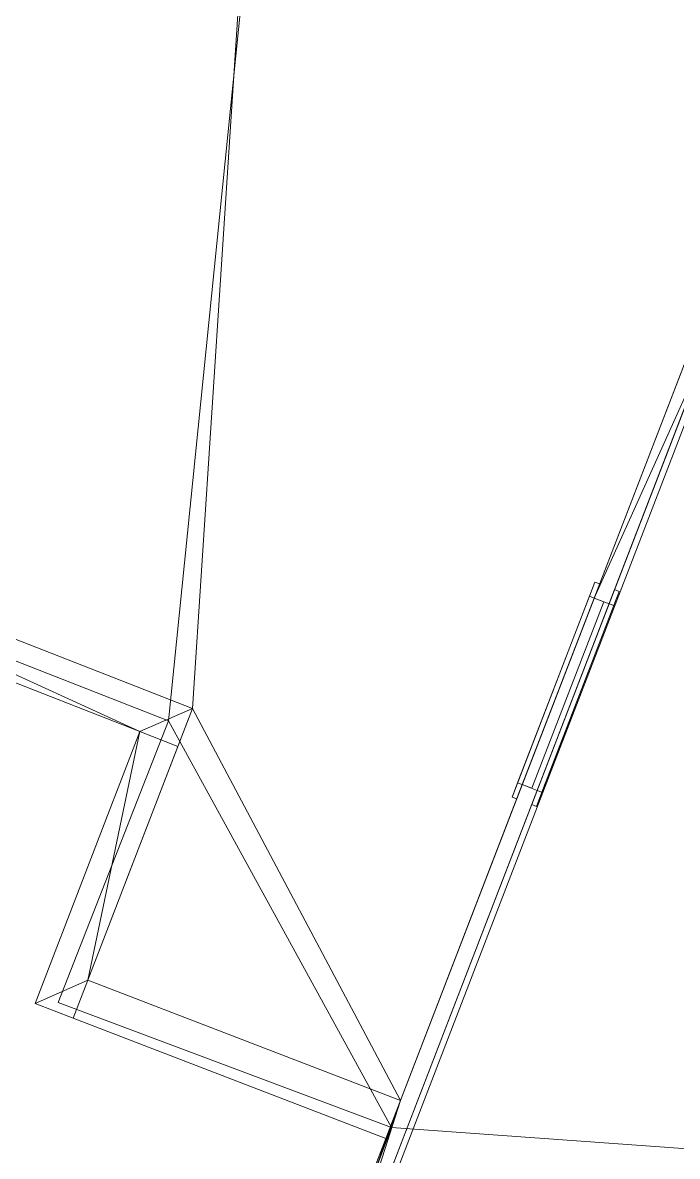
# Model space of a CAD drawing. Header units: metres. Extents: x 27.2 to 60.1, y 41.5 to 64.7.
# Drawn here: x 30.2 to 33.47, y 54.62 to 60.29 of the extents above; entities that cross this region are included whole.
import ezdxf

# ---------------------------------------------------------------- set-up
doc = ezdxf.new("R2010")
doc.units = ezdxf.units.M
for name, color, linetype, lineweight in [('A-CLNG', 13, 'Continuous', 13), ('A-DOOR', 31, 'Continuous', 13), ('A-DOOR-FRAM', 31, 'Continuous', 9), ('A-FLOR', 192, 'Continuous', 13), ('A-ROOF', 132, 'Continuous', 13), ('A-WALL', 113, 'Continuous', 13), ('I-WALL', 2, 'Continuous', 13)]:
    doc.layers.add(name, color=color, linetype=linetype, lineweight=lineweight)

# ---------------------------------------------------------------- blocks, each defined once
blk = doc.blocks.new('Single-Flush - 2200_1000-376732-3D View 1')
at = {"layer": 'A-DOOR-FRAM'}
for p, q in [((-0.5762, 0.0397, 2.2762), (-0.5762, 0.0397)), ((-0.5762, 0.0397, 2.2762), (0.5762, 0.0397, 2.2762)), ((0.5762, 0.0397), (0.5762, 0.0397, 2.2762)), ((-0.5762, -0.0397, 2.2762), (0.5762, -0.0397, 2.2762)), ((-0.5762, -0.0397), (-0.5762, -0.0397, 2.2762)), ((0.5762, -0.0397, 2.2762), (0.5762, -0.0397))]:
    blk.add_line(p, q, dxfattribs=at)
at = {"layer": 'A-DOOR', "lineweight": 9, "transparency": 33554682}
mesh = blk.add_polyface(dxfattribs=at)
corners = [(0.5, 0.0397, 2.2), (0.5, 0.0397), (-0.5, 0.0397), (-0.5, 0.0397, 2.2)]
mesh.append_faces([[corners[k] for k in face] for face in [(2, 3, 0, 1)]])
mesh = blk.add_polyface(dxfattribs=at)
corners = [(-0.5, -0.0111, 2.2), (0.5, -0.0111, 2.2), (0.5, 0.0397, 2.2), (-0.5, 0.0397, 2.2)]
mesh.append_faces([[corners[k] for k in face] for face in [(0, 1, 2, 3)]])
mesh = blk.add_polyface(dxfattribs=at)
corners = [(-0.5, -0.0111), (-0.5, -0.0111, 2.2), (-0.5, 0.0397, 2.2), (-0.5, 0.0397)]
mesh.append_faces([[corners[k] for k in face] for face in [(0, 1, 2, 3)]])
mesh = blk.add_polyface(dxfattribs=at)
corners = [(0.5, -0.0111), (-0.5, -0.0111), (-0.5, 0.0397), (0.5, 0.0397)]
mesh.append_faces([[corners[k] for k in face] for face in [(0, 1, 2, 3)]])
mesh = blk.add_polyface(dxfattribs=at)
corners = [(0.5, -0.0111, 2.2), (0.5, -0.0111), (0.5, 0.0397), (0.5, 0.0397, 2.2)]
mesh.append_faces([[corners[k] for k in face] for face in [(0, 1, 2, 3)]])
mesh = blk.add_polyface(dxfattribs=at)
corners = [(0.5, -0.0111, 2.2), (-0.5, -0.0111, 2.2), (-0.5, -0.0111), (0.5, -0.0111)]
mesh.append_faces([[corners[k] for k in face] for face in [(3, 0, 1, 2)]])
at = {"layer": 'A-DOOR-FRAM', "transparency": 33554682}
mesh = blk.add_polyface(dxfattribs=at)
corners = [(-0.5762, 0.0651, 2.2762), (0.5762, 0.0651, 2.2762), (0.5762, 0.0651), (0.5, 0.0651), (0.5, 0.0651, 2.2), (-0.5, 0.0651, 2.2), (-0.5, 0.0651), (-0.5762, 0.0651)]
mesh.append_faces([[corners[k] for k in face] for face in [(4, 1, 2, 3)]], dxfattribs={"vtx0": -1})
mesh.append_faces([[corners[k] for k in face] for face in [(7, 0, 5, 6)]], dxfattribs={"vtx1": -1})
mesh.append_faces([[corners[k] for k in face] for face in [(4, 5, 0, 1)]], dxfattribs={"vtx1": -1, "vtx3": -1})
mesh = blk.add_polyface(dxfattribs=at)
corners = [(0.5762, 0.0651, 2.2762), (-0.5762, 0.0651, 2.2762), (-0.5762, 0.0397, 2.2762), (0.5762, 0.0397, 2.2762)]
mesh.append_faces([[corners[k] for k in face] for face in [(0, 1, 2, 3)]])
mesh = blk.add_polyface(dxfattribs=at)
corners = [(-0.5762, 0.0651), (-0.5, 0.0651), (-0.5, 0.0397), (-0.5762, 0.0397)]
mesh.append_faces([[corners[k] for k in face] for face in [(3, 0, 1, 2)]])
mesh = blk.add_polyface(dxfattribs=at)
corners = [(-0.5762, 0.0651, 2.2762), (-0.5762, 0.0651), (-0.5762, 0.0397), (-0.5762, 0.0397, 2.2762)]
mesh.append_faces([[corners[k] for k in face] for face in [(0, 1, 2, 3)]])
mesh = blk.add_polyface(dxfattribs=at)
corners = [(-0.5, 0.0651, 2.2), (0.5, 0.0651, 2.2), (0.5, 0.0397, 2.2), (-0.5, 0.0397, 2.2)]
mesh.append_faces([[corners[k] for k in face] for face in [(0, 1, 2, 3)]])
mesh = blk.add_polyface(dxfattribs=at)
corners = [(-0.5, 0.0651), (-0.5, 0.0651, 2.2), (-0.5, 0.0397, 2.2), (-0.5, 0.0397)]
mesh.append_faces([[corners[k] for k in face] for face in [(0, 1, 2, 3)]])
mesh = blk.add_polyface(dxfattribs=at)
corners = [(0.5, 0.0651), (0.5762, 0.0651), (0.5762, 0.0397), (0.5, 0.0397)]
mesh.append_faces([[corners[k] for k in face] for face in [(3, 0, 1, 2)]])
mesh = blk.add_polyface(dxfattribs=at)
corners = [(0.5, 0.0651, 2.2), (0.5, 0.0651), (0.5, 0.0397), (0.5, 0.0397, 2.2)]
mesh.append_faces([[corners[k] for k in face] for face in [(0, 1, 2, 3)]])
mesh = blk.add_polyface(dxfattribs=at)
corners = [(0.5762, 0.0651), (0.5762, 0.0651, 2.2762), (0.5762, 0.0397, 2.2762), (0.5762, 0.0397)]
mesh.append_faces([[corners[k] for k in face] for face in [(0, 1, 2, 3)]])
mesh = blk.add_polyface(dxfattribs=at)
corners = [(-0.5762, 0.0397, 2.2762), (-0.5762, 0.0397), (-0.5, 0.0397), (-0.5, 0.0397, 2.2), (0.5, 0.0397, 2.2), (0.5, 0.0397), (0.5762, 0.0397), (0.5762, 0.0397, 2.2762)]
mesh.append_faces([[corners[k] for k in face] for face in [(3, 0, 1, 2)]], dxfattribs={"vtx0": -1})
mesh.append_faces([[corners[k] for k in face] for face in [(6, 7, 4, 5)]], dxfattribs={"vtx1": -1})
mesh.append_faces([[corners[k] for k in face] for face in [(3, 4, 7, 0)]], dxfattribs={"vtx1": -1, "vtx3": -1})
mesh = blk.add_polyface(dxfattribs=at)
corners = [(0.5762, -0.0397, 2.2762), (0.5762, -0.0397), (0.5, -0.0397), (0.5, -0.0397, 2.2), (-0.5, -0.0397, 2.2), (-0.5, -0.0397), (-0.5762, -0.0397), (-0.5762, -0.0397, 2.2762)]
mesh.append_faces([[corners[k] for k in face] for face in [(3, 0, 1, 2)]], dxfattribs={"vtx0": -1})
mesh.append_faces([[corners[k] for k in face] for face in [(6, 7, 4, 5)]], dxfattribs={"vtx1": -1})
mesh.append_faces([[corners[k] for k in face] for face in [(3, 4, 7, 0)]], dxfattribs={"vtx1": -1, "vtx3": -1})
mesh = blk.add_polyface(dxfattribs=at)
corners = [(-0.5762, -0.0651, 2.2762), (0.5762, -0.0651, 2.2762), (0.5762, -0.0397, 2.2762), (-0.5762, -0.0397, 2.2762)]
mesh.append_faces([[corners[k] for k in face] for face in [(0, 1, 2, 3)]])
mesh = blk.add_polyface(dxfattribs=at)
corners = [(-0.5762, -0.0651), (-0.5762, -0.0651, 2.2762), (-0.5762, -0.0397, 2.2762), (-0.5762, -0.0397)]
mesh.append_faces([[corners[k] for k in face] for face in [(0, 1, 2, 3)]])
mesh = blk.add_polyface(dxfattribs=at)
corners = [(-0.5, -0.0651), (-0.5762, -0.0651), (-0.5762, -0.0397), (-0.5, -0.0397)]
mesh.append_faces([[corners[k] for k in face] for face in [(3, 0, 1, 2)]])
mesh = blk.add_polyface(dxfattribs=at)
corners = [(-0.5, -0.0651, 2.2), (-0.5, -0.0651), (-0.5, -0.0397), (-0.5, -0.0397, 2.2)]
mesh.append_faces([[corners[k] for k in face] for face in [(0, 1, 2, 3)]])
mesh = blk.add_polyface(dxfattribs=at)
corners = [(0.5, -0.0651, 2.2), (-0.5, -0.0651, 2.2), (-0.5, -0.0397, 2.2), (0.5, -0.0397, 2.2)]
mesh.append_faces([[corners[k] for k in face] for face in [(0, 1, 2, 3)]])
mesh = blk.add_polyface(dxfattribs=at)
corners = [(0.5, -0.0651), (0.5, -0.0651, 2.2), (0.5, -0.0397, 2.2), (0.5, -0.0397)]
mesh.append_faces([[corners[k] for k in face] for face in [(0, 1, 2, 3)]])
mesh = blk.add_polyface(dxfattribs=at)
corners = [(0.5762, -0.0651), (0.5, -0.0651), (0.5, -0.0397), (0.5762, -0.0397)]
mesh.append_faces([[corners[k] for k in face] for face in [(3, 0, 1, 2)]])
mesh = blk.add_polyface(dxfattribs=at)
corners = [(0.5762, -0.0651, 2.2762), (0.5762, -0.0651), (0.5762, -0.0397), (0.5762, -0.0397, 2.2762)]
mesh.append_faces([[corners[k] for k in face] for face in [(0, 1, 2, 3)]])
mesh = blk.add_polyface(dxfattribs=at)
corners = [(0.5762, -0.0651, 2.2762), (-0.5762, -0.0651, 2.2762), (-0.5762, -0.0651), (-0.5, -0.0651), (-0.5, -0.0651, 2.2), (0.5, -0.0651, 2.2), (0.5, -0.0651), (0.5762, -0.0651)]
mesh.append_faces([[corners[k] for k in face] for face in [(4, 1, 2, 3)]], dxfattribs={"vtx0": -1})
mesh.append_faces([[corners[k] for k in face] for face in [(7, 0, 5, 6)]], dxfattribs={"vtx1": -1})
mesh.append_faces([[corners[k] for k in face] for face in [(4, 5, 0, 1)]], dxfattribs={"vtx1": -1, "vtx3": -1})

msp = doc.modelspace()

# ---------------------------------------------------------------- block references
at = {"layer": 'A-DOOR', "lineweight": 18, "transparency": 33554682, "rotation": 68.94009387052253}
msp.add_blockref('Single-Flush - 2200_1000-376732-3D View 1', (32.9127, 56.9329, -1), dxfattribs=at)

# ---------------------------------------------------------------- meshes
at = {"layer": 'A-CLNG', "lineweight": 18, "transparency": 33554682}
mesh = msp.add_polyface(dxfattribs=at)
corners = [(27.4911, 58.2548, 3.4572), (31.0464, 56.8619, 3.4572), (30.5233, 55.5018, 3.4572), (32.0875, 54.9002, 3.4572), (34.8994, 62.2027, 3.4572), (31.4821, 63.5267, 3.4572), (31.5617, 63.735, 3.4572), (29.8506, 64.3889, 3.4572)]
mesh.append_faces([[corners[k] for k in face] for face in [(5, 7, 0, 1)]], dxfattribs={"vtx0": -1, "vtx3": -1})
mesh.append_faces([[corners[k] for k in face] for face in [(6, 7, 5), (2, 3, 1)]], dxfattribs={"vtx1": -1})
mesh.append_faces([[corners[k] for k in face] for face in [(4, 5, 1, 3)]], dxfattribs={"vtx1": -1, "vtx2": -1})
mesh = msp.add_polyface(dxfattribs=at)
corners = [(27.4911, 58.2548, 3.4), (29.8506, 64.3889, 3.4), (31.5617, 63.735, 3.4), (31.4821, 63.5267, 3.4), (34.8994, 62.2027, 3.4), (32.0875, 54.9002, 3.4), (30.5233, 55.5018, 3.4), (31.0464, 56.8619, 3.4)]
mesh.append_faces([[corners[k] for k in face] for face in [(7, 3, 4, 5)]], dxfattribs={"vtx0": -1, "vtx3": -1})
mesh.append_faces([[corners[k] for k in face] for face in [(0, 1, 3, 7)]], dxfattribs={"vtx1": -1, "vtx2": -1})
mesh.append_faces([[corners[k] for k in face] for face in [(5, 6, 7), (1, 2, 3)]], dxfattribs={"vtx2": -1})
mesh = msp.add_polyface(dxfattribs=at)
corners = [(34.8994, 62.2027, 3.4572), (32.0875, 54.9002, 3.4572), (32.0875, 54.9002, 3.4), (34.8994, 62.2027, 3.4)]
mesh.append_faces([[corners[k] for k in face] for face in [(0, 1, 2, 3)]])
mesh = msp.add_polyface(dxfattribs=at)
corners = [(43.6382, 51.7785, 1.7072), (43.1462, 50.4995, 1.7072), (36.8382, 52.9259, 1.7072), (38.3541, 56.8927, 1.7072), (33.6389, 58.7083, 1.7072), (31.6663, 53.5856, 1.7072), (40.9291, 50.0226, 1.7072), (40.0144, 47.6446, 1.7072), (44.8678, 45.7898, 1.7072), (46.7056, 50.5986, 1.7072)]
mesh.append_faces([[corners[k] for k in face] for face in [(6, 1, 2, 5)]], dxfattribs={"vtx0": -1, "vtx2": -1})
mesh.append_faces([[corners[k] for k in face] for face in [(7, 8, 1, 6)]], dxfattribs={"vtx1": -1, "vtx2": -1})
mesh.append_faces([[corners[k] for k in face] for face in [(9, 0, 1, 8)]], dxfattribs={"vtx2": -1})
mesh.append_faces([[corners[k] for k in face] for face in [(2, 3, 4, 5)]], dxfattribs={"vtx3": -1})
mesh = msp.add_polyface(dxfattribs=at)
corners = [(43.6382, 51.7785, 1.65), (46.7056, 50.5986, 1.65), (44.8678, 45.7898, 1.65), (40.0144, 47.6446, 1.65), (40.9291, 50.0226, 1.65), (31.6663, 53.5856, 1.65), (33.6389, 58.7083, 1.65), (38.3541, 56.8927, 1.65), (36.8382, 52.9259, 1.65), (43.1462, 50.4995, 1.65)]
mesh.append_faces([[corners[k] for k in face] for face in [(9, 2, 3, 4)]], dxfattribs={"vtx0": -1, "vtx3": -1})
mesh.append_faces([[corners[k] for k in face] for face in [(1, 2, 9, 0)]], dxfattribs={"vtx1": -1})
mesh.append_faces([[corners[k] for k in face] for face in [(8, 9, 4, 5)]], dxfattribs={"vtx1": -1, "vtx3": -1})
mesh.append_faces([[corners[k] for k in face] for face in [(6, 7, 8, 5)]], dxfattribs={"vtx2": -1})
mesh = msp.add_polyface(dxfattribs=at)
corners = [(31.6663, 53.5856, 1.7072), (33.6389, 58.7083, 1.7072), (33.6389, 58.7083, 1.65), (31.6663, 53.5856, 1.65)]
mesh.append_faces([[corners[k] for k in face] for face in [(0, 1, 2, 3)]])
mesh = msp.add_polyface(dxfattribs=at)
corners = [(31.0464, 56.8619, 3.4572), (27.4911, 58.2548, 3.4572), (27.4911, 58.2548, 3.4), (31.0464, 56.8619, 3.4)]
mesh.append_faces([[corners[k] for k in face] for face in [(0, 1, 2, 3)]])
mesh = msp.add_polyface(dxfattribs=at)
corners = [(30.5233, 55.5018, 3.4572), (31.0464, 56.8619, 3.4572), (31.0464, 56.8619, 3.4), (30.5233, 55.5018, 3.4)]
mesh.append_faces([[corners[k] for k in face] for face in [(0, 1, 2, 3)]])
mesh = msp.add_polyface(dxfattribs=at)
corners = [(32.0875, 54.9002, 3.4572), (30.5233, 55.5018, 3.4572), (30.5233, 55.5018, 3.4), (32.0875, 54.9002, 3.4)]
mesh.append_faces([[corners[k] for k in face] for face in [(0, 1, 2, 3)]])
at = {"layer": 'A-FLOR', "lineweight": 18, "transparency": 33554682}
mesh = msp.add_polyface(dxfattribs=at)
corners = [(59.9689, 52.7515, -0.95), (55.7742, 41.5806, -0.95), (30.6362, 51.0199, -0.95), (32.0423, 54.7646, -0.95), (30.3759, 55.3904, -0.95), (30.9279, 56.7992, -0.95), (27.3525, 58.1999, -0.95), (29.8423, 64.5553, -0.95), (31.7114, 63.841, -0.95), (31.6133, 63.5878, -0.95)]
mesh.append_faces([[corners[k] for k in face] for face in [(9, 6, 7, 8)]], dxfattribs={"vtx0": -1})
mesh.append_faces([[corners[k] for k in face] for face in [(5, 6, 9)]], dxfattribs={"vtx1": -1, "vtx2": -1})
mesh.append_faces([[corners[k] for k in face] for face in [(9, 0, 3, 5)]], dxfattribs={"vtx1": -1, "vtx2": -1, "vtx3": -1})
mesh.append_faces([[corners[k] for k in face] for face in [(1, 2, 3, 0), (3, 4, 5)]], dxfattribs={"vtx2": -1})
mesh = msp.add_polyface(dxfattribs=at)
corners = [(59.9689, 52.7515, -0.9), (31.6133, 63.5878, -0.9), (31.7114, 63.841, -0.9), (29.8423, 64.5553, -0.9), (27.3525, 58.1999, -0.9), (30.9279, 56.7992, -0.9), (30.3759, 55.3904, -0.9), (32.0423, 54.7646, -0.9), (30.6362, 51.0199, -0.9), (55.7742, 41.5806, -0.9)]
mesh.append_faces([[corners[k] for k in face] for face in [(3, 1, 2)]], dxfattribs={"vtx0": -1})
mesh.append_faces([[corners[k] for k in face] for face in [(1, 5, 7, 0)]], dxfattribs={"vtx0": -1, "vtx1": -1, "vtx2": -1})
mesh.append_faces([[corners[k] for k in face] for face in [(1, 3, 4, 5)]], dxfattribs={"vtx0": -1, "vtx3": -1})
mesh.append_faces([[corners[k] for k in face] for face in [(6, 7, 5)]], dxfattribs={"vtx1": -1})
mesh.append_faces([[corners[k] for k in face] for face in [(7, 8, 9, 0)]], dxfattribs={"vtx3": -1})
mesh = msp.add_polyface(dxfattribs=at)
corners = [(59.9689, 52.7515, -0.95), (31.6133, 63.5878, -0.95), (31.6133, 63.5878, -0.9), (59.9689, 52.7515, -0.9)]
mesh.append_faces([[corners[k] for k in face] for face in [(0, 1, 2, 3)]])
mesh = msp.add_polyface(dxfattribs=at)
corners = [(27.3525, 58.1999, -0.95), (30.9279, 56.7992, -0.95), (30.9279, 56.7992, -0.9), (27.3525, 58.1999, -0.9)]
mesh.append_faces([[corners[k] for k in face] for face in [(0, 1, 2, 3)]])
mesh = msp.add_polyface(dxfattribs=at)
corners = [(30.9279, 56.7992, -0.95), (30.3759, 55.3904, -0.95), (30.3759, 55.3904, -0.9), (30.9279, 56.7992, -0.9)]
mesh.append_faces([[corners[k] for k in face] for face in [(3, 0, 1, 2)]])
mesh = msp.add_polyface(dxfattribs=at)
corners = [(30.3759, 55.3904, -0.95), (32.0423, 54.7646, -0.95), (32.0423, 54.7646, -0.9), (30.3759, 55.3904, -0.9)]
mesh.append_faces([[corners[k] for k in face] for face in [(0, 1, 2, 3)]])
mesh = msp.add_polyface(dxfattribs=at)
corners = [(32.0423, 54.7646, -0.95), (30.6362, 51.0199, -0.95), (30.6362, 51.0199, -0.9), (32.0423, 54.7646, -0.9)]
mesh.append_faces([[corners[k] for k in face] for face in [(0, 1, 2, 3)]])
at = {"layer": 'A-ROOF', "lineweight": 18, "transparency": 33554682}
mesh = msp.add_polyface(dxfattribs=at)
corners = [(55.6558, 41.4984, 2.17), (30.6913, 50.9674, 2.17), (35.0472, 62.2797, 2.17), (60.0398, 52.8835, 2.17)]
mesh.append_faces([[corners[k] for k in face] for face in [(0, 1, 2, 3)]])
mesh = msp.add_polyface(dxfattribs=at)
corners = [(30.6913, 50.9674, 2.27), (55.6558, 41.4984, 2.27), (60.0398, 52.8835, 2.27), (35.0472, 62.2797, 2.27)]
mesh.append_faces([[corners[k] for k in face] for face in [(3, 0, 1, 2)]])
mesh = msp.add_polyface(dxfattribs=at)
corners = [(30.6913, 50.9674, 2.17), (30.6913, 50.9674, 2.27), (35.0472, 62.2797, 2.27), (35.0472, 62.2797, 2.17)]
mesh.append_faces([[corners[k] for k in face] for face in [(1, 2, 3, 0)]])
at = {"layer": 'A-WALL', "lineweight": 18, "transparency": 33554682}
mesh = msp.add_polyface(dxfattribs=at)
corners = [(30.9735, 56.6722, -1), (30.7843, 56.7463, -1), (27.4181, 58.0651, -1), (27.4911, 58.2548, -1), (31.0464, 56.8619, -1)]
mesh.append_faces([[corners[k] for k in face] for face in [(1, 4, 0)]], dxfattribs={"vtx0": -1})
mesh.append_faces([[corners[k] for k in face] for face in [(3, 4, 1, 2)]], dxfattribs={"vtx1": -1})
mesh = msp.add_polyface(dxfattribs=at)
corners = [(27.4181, 58.0651, 3.535), (30.7843, 56.7463, 3.535), (30.9735, 56.6722, 3.535), (31.0464, 56.8619, 3.535), (27.4911, 58.2548, 3.535)]
mesh.append_faces([[corners[k] for k in face] for face in [(1, 4, 0)]], dxfattribs={"vtx0": -1})
mesh.append_faces([[corners[k] for k in face] for face in [(3, 4, 1, 2)]], dxfattribs={"vtx1": -1})
mesh = msp.add_polyface(dxfattribs=at)
corners = [(27.4911, 58.2548, -1), (27.4911, 58.2548, 3.535), (31.0464, 56.8619, 3.535), (31.0464, 56.8619, -1)]
mesh.append_faces([[corners[k] for k in face] for face in [(1, 2, 3, 0)]])
mesh = msp.add_polyface(dxfattribs=at)
corners = [(27.4181, 58.0651, -1), (30.7843, 56.7463, -1), (30.9735, 56.6722, -1), (30.9735, 56.6722, 3.535), (30.7843, 56.7463, 3.535), (27.4181, 58.0651, 3.535)]
mesh.append_faces([[corners[k] for k in face] for face in [(5, 0, 1, 4), (2, 3, 4, 1)]], dxfattribs={"vtx2": -1})
mesh = msp.add_polyface(dxfattribs=at)
corners = [(30.9735, 56.6722, 3.535), (30.9735, 56.6722, -1), (31.0464, 56.8619, -1), (31.0464, 56.8619, 3.535)]
mesh.append_faces([[corners[k] for k in face] for face in [(0, 1, 2, 3)]])
mesh = msp.add_polyface(dxfattribs=at)
corners = [(30.7843, 56.7463, -1), (30.2607, 55.3851, -1), (30.2607, 55.3851, 3.535), (30.7843, 56.7463, 3.535)]
mesh.append_faces([[corners[k] for k in face] for face in [(3, 0, 1, 2)]])
mesh = msp.add_polyface(dxfattribs=at)
corners = [(30.2607, 55.3851, -1), (30.7843, 56.7463, -1), (30.9735, 56.6722, -1), (30.5233, 55.5018, -1), (30.4503, 55.3122, -1)]
mesh.append_faces([[corners[k] for k in face] for face in [(3, 0, 1, 2)]], dxfattribs={"vtx0": -1})
mesh.append_faces([[corners[k] for k in face] for face in [(3, 4, 0)]], dxfattribs={"vtx2": -1})
mesh = msp.add_polyface(dxfattribs=at)
corners = [(30.7843, 56.7463, 3.535), (30.2607, 55.3851, 3.535), (30.4503, 55.3122, 3.535), (30.5233, 55.5018, 3.535), (30.9735, 56.6722, 3.535)]
mesh.append_faces([[corners[k] for k in face] for face in [(3, 0, 1, 2)]], dxfattribs={"vtx0": -1})
mesh.append_faces([[corners[k] for k in face] for face in [(3, 4, 0)]], dxfattribs={"vtx2": -1})
mesh = msp.add_polyface(dxfattribs=at)
corners = [(30.7843, 56.7463, -1), (30.7843, 56.7463, 3.535), (30.9735, 56.6722, 3.535), (30.9735, 56.6722, -1)]
mesh.append_faces([[corners[k] for k in face] for face in [(3, 0, 1, 2)]])
mesh = msp.add_polyface(dxfattribs=at)
corners = [(30.9735, 56.6722, -1), (30.9735, 56.6722, 3.535), (30.5233, 55.5018, 3.535), (30.4503, 55.3122, 3.535), (30.4503, 55.3122, -1), (30.5233, 55.5018, -1)]
mesh.append_faces([[corners[k] for k in face] for face in [(5, 2, 3, 4)]], dxfattribs={"vtx0": -1})
mesh.append_faces([[corners[k] for k in face] for face in [(5, 0, 1, 2)]], dxfattribs={"vtx3": -1})
mesh = msp.add_polyface(dxfattribs=at)
corners = [(32.0144, 54.7105, -1), (30.4503, 55.3122, -1), (30.5233, 55.5018, -1), (32.0875, 54.9002, -1)]
mesh.append_faces([[corners[k] for k in face] for face in [(0, 1, 2, 3)]])
mesh = msp.add_polyface(dxfattribs=at)
corners = [(30.4503, 55.3122, 3.535), (32.0144, 54.7105, 3.535), (32.0875, 54.9002, 3.535), (30.5233, 55.5018, 3.535)]
mesh.append_faces([[corners[k] for k in face] for face in [(3, 0, 1, 2)]])
mesh = msp.add_polyface(dxfattribs=at)
corners = [(30.4503, 55.3122, -1), (30.4503, 55.3122, 3.535), (30.5233, 55.5018, 3.535), (30.5233, 55.5018, -1)]
mesh.append_faces([[corners[k] for k in face] for face in [(3, 0, 1, 2)]])
mesh = msp.add_polyface(dxfattribs=at)
corners = [(30.5233, 55.5018, -1), (30.5233, 55.5018, 3.535), (32.0875, 54.9002, 3.535), (32.0875, 54.9002, -1)]
mesh.append_faces([[corners[k] for k in face] for face in [(2, 3, 0, 1)]])
mesh = msp.add_polyface(dxfattribs=at)
corners = [(30.2607, 55.3851, 3.535), (30.2607, 55.3851, -1), (30.4503, 55.3122, -1), (30.4503, 55.3122, 3.535)]
mesh.append_faces([[corners[k] for k in face] for face in [(0, 1, 2, 3)]])
mesh = msp.add_polyface(dxfattribs=at)
corners = [(30.4503, 55.3122, -1), (32.0144, 54.7105, -1), (32.0144, 54.7105, 3.535), (30.4503, 55.3122, 3.535)]
mesh.append_faces([[corners[k] for k in face] for face in [(3, 0, 1, 2)]])
mesh = msp.add_polyface(dxfattribs=at)
corners = [(32.0144, 54.7105, 3.535), (32.0144, 54.7105, -1), (32.0875, 54.9002, -1), (32.0875, 54.9002, 3.535)]
mesh.append_faces([[corners[k] for k in face] for face in [(2, 3, 0, 1)]])
at = {"layer": 'I-WALL', "lineweight": 18, "transparency": 33554682}
mesh = msp.add_polyface(dxfattribs=at)
corners = [(34.8869, 62.1703, -1), (33.0554, 57.4138, -1), (33.0554, 57.4138, 1.2), (32.696, 56.4806, 1.2), (32.696, 56.4806, -1), (32.0875, 54.9002, -1), (32.0144, 54.7105, -1), (30.583, 50.9931, -1), (30.583, 50.9931, 3.535), (32.0144, 54.7105, 3.535), (32.0875, 54.9002, 3.535), (34.8994, 62.2027, 3.535), (34.9724, 62.3923, 3.535), (34.9724, 62.3923, 2.52), (34.96, 62.36, 2.52), (34.8869, 62.1703, 2.52), (34.8869, 62.1703, -0.95)]
mesh.append_faces([[corners[k] for k in face] for face in [(9, 6, 7, 8)]], dxfattribs={"vtx0": -1})
mesh.append_faces([[corners[k] for k in face] for face in [(11, 15, 2), (3, 6, 9)]], dxfattribs={"vtx0": -1, "vtx1": -1, "vtx2": -1})
mesh.append_faces([[corners[k] for k in face] for face in [(2, 15, 16, 1), (14, 11, 12), (11, 14, 15), (3, 9, 10), (2, 10, 11)]], dxfattribs={"vtx0": -1, "vtx2": -1})
mesh.append_faces([[corners[k] for k in face] for face in [(5, 6, 3), (2, 3, 10)]], dxfattribs={"vtx1": -1, "vtx2": -1})
mesh.append_faces([[corners[k] for k in face] for face in [(16, 0, 1), (12, 13, 14), (3, 4, 5)]], dxfattribs={"vtx2": -1})
mesh = msp.add_polyface(dxfattribs=at)
corners = [(30.6571, 50.9646, 3.535), (35.0464, 62.3636, 3.535), (34.9724, 62.3923, 3.535), (34.8994, 62.2027, 3.535), (32.0875, 54.9002, 3.535), (32.0144, 54.7105, 3.535), (30.583, 50.9931, 3.535)]
mesh.append_faces([[corners[k] for k in face] for face in [(0, 4, 5, 6), (3, 1, 2)]], dxfattribs={"vtx0": -1})
mesh.append_faces([[corners[k] for k in face] for face in [(4, 0, 1, 3)]], dxfattribs={"vtx0": -1, "vtx2": -1})
mesh = msp.add_polyface(dxfattribs=at)
corners = [(33.1295, 57.3853, 1.2), (33.1295, 57.3853, -1), (33.6389, 58.7083, -1), (33.6845, 58.8268, -1), (34.9612, 62.1424, -1), (34.9612, 62.1424, 2.52), (35.0464, 62.3636, 2.52), (35.0464, 62.3636, 3.535), (30.6571, 50.9646, 3.535), (30.6571, 50.9646, -1), (30.6655, 50.9864, -1), (30.8236, 51.397, -1), (31.6207, 53.4671, -1), (31.6663, 53.5856, -1), (32.7701, 56.4521, -1), (32.7701, 56.4521, 1.2)]
mesh.append_faces([[corners[k] for k in face] for face in [(12, 8, 11), (13, 8, 12), (8, 15, 7), (0, 7, 15)]], dxfattribs={"vtx0": -1, "vtx1": -1})
mesh.append_faces([[corners[k] for k in face] for face in [(8, 13, 15), (0, 5, 7), (0, 3, 5)]], dxfattribs={"vtx0": -1, "vtx1": -1, "vtx2": -1})
mesh.append_faces([[corners[k] for k in face] for face in [(14, 15, 13), (4, 5, 3), (6, 7, 5)]], dxfattribs={"vtx1": -1})
mesh.append_faces([[corners[k] for k in face] for face in [(10, 11, 8), (2, 3, 0)]], dxfattribs={"vtx1": -1, "vtx2": -1})
mesh.append_faces([[corners[k] for k in face] for face in [(8, 9, 10), (0, 1, 2)]], dxfattribs={"vtx2": -1})
mesh = msp.add_polyface(dxfattribs=at)
corners = [(32.7701, 56.4521, -1), (31.6663, 53.5856, -1), (31.6207, 53.4671, -1), (30.8236, 51.397, -1), (30.6655, 50.9864, -1), (30.6571, 50.9646, -1), (30.583, 50.9931, -1), (32.0144, 54.7105, -1), (32.0875, 54.9002, -1), (32.696, 56.4806, -1), (34.9612, 62.1424, -1), (33.6845, 58.8268, -1), (33.6389, 58.7083, -1), (33.1295, 57.3853, -1), (33.0554, 57.4138, -1), (34.8869, 62.1703, -1)]
mesh.append_faces([[corners[k] for k in face] for face in [(14, 12, 13)]], dxfattribs={"vtx0": -1})
mesh.append_faces([[corners[k] for k in face] for face in [(7, 2, 6)]], dxfattribs={"vtx0": -1, "vtx1": -1})
mesh.append_faces([[corners[k] for k in face] for face in [(3, 4, 6, 2)]], dxfattribs={"vtx1": -1, "vtx2": -1})
mesh.append_faces([[corners[k] for k in face] for face in [(1, 2, 7, 8), (11, 12, 14, 15)]], dxfattribs={"vtx1": -1, "vtx3": -1})
mesh.append_faces([[corners[k] for k in face] for face in [(4, 5, 6), (15, 10, 11)]], dxfattribs={"vtx2": -1})
mesh.append_faces([[corners[k] for k in face] for face in [(8, 9, 0, 1)]], dxfattribs={"vtx3": -1})
mesh = msp.add_polyface(dxfattribs=at)
corners = [(32.696, 56.4806, 1.2), (33.0554, 57.4138, 1.2), (33.1295, 57.3853, 1.2), (32.7701, 56.4521, 1.2)]
mesh.append_faces([[corners[k] for k in face] for face in [(3, 0, 1, 2)]])
mesh = msp.add_polyface(dxfattribs=at)
corners = [(33.0554, 57.4138, 1.2), (33.0554, 57.4138, -1), (33.1295, 57.3853, -1), (33.1295, 57.3853, 1.2)]
mesh.append_faces([[corners[k] for k in face] for face in [(0, 1, 2, 3)]])
mesh = msp.add_polyface(dxfattribs=at)
corners = [(32.696, 56.4806, -1), (32.696, 56.4806, 1.2), (32.7701, 56.4521, 1.2), (32.7701, 56.4521, -1)]
mesh.append_faces([[corners[k] for k in face] for face in [(0, 1, 2, 3)]])

doc.saveas('drawing.dxf')
